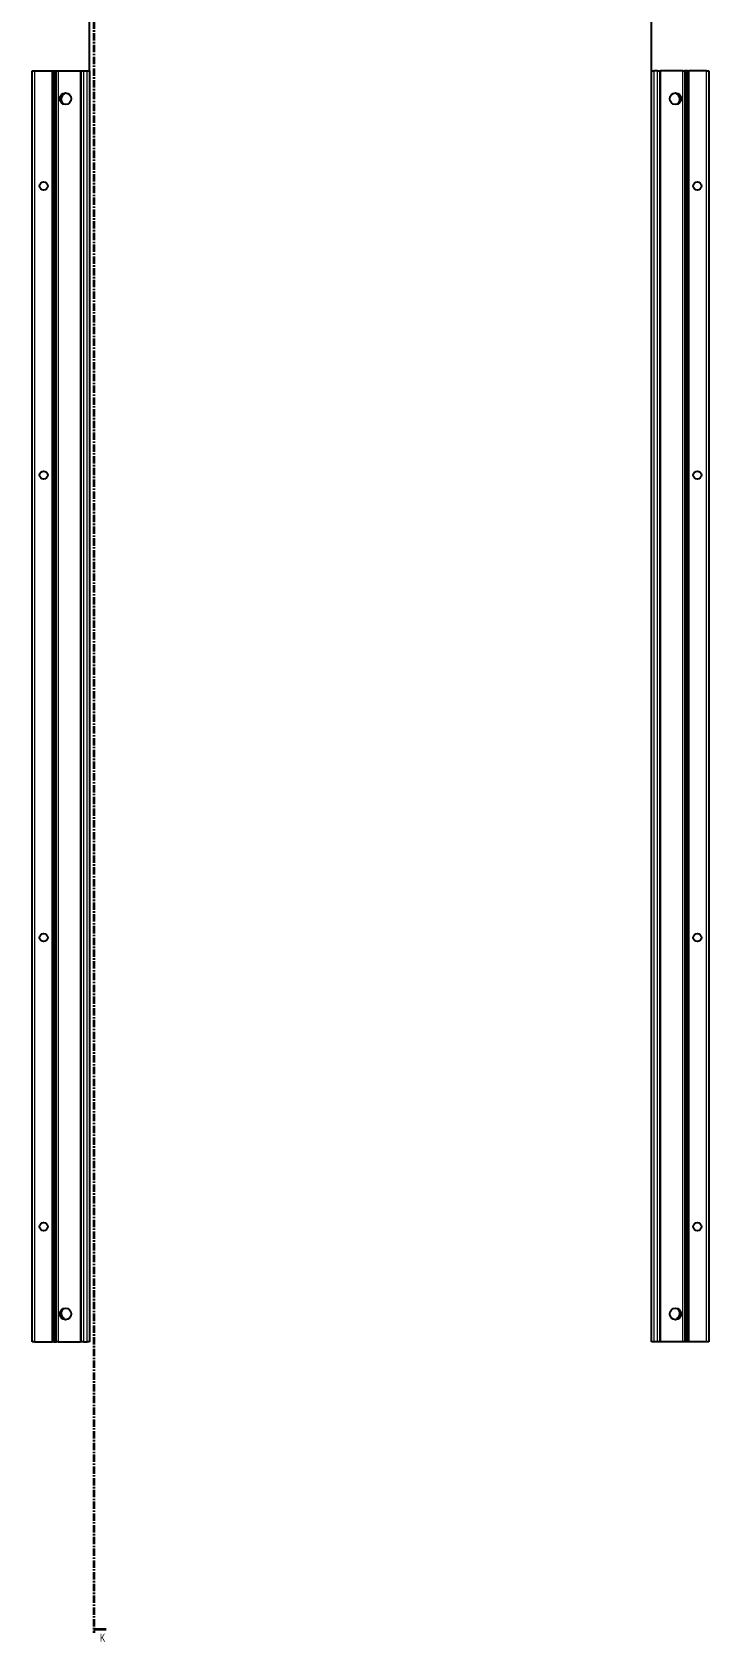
# Model space of a CAD drawing. Header units: millimetres. Extents: x -199 to 2453, y -1847 to 1507.
# Drawn here: x 905 to 1490, y -1111 to 281 of the extents above; entities that cross this region are included whole.
import ezdxf

# ---------------------------------------------------------------- set-up
doc = ezdxf.new("R2010")
doc.units = ezdxf.units.MM
doc.linetypes.add('CENTER', pattern=[10.16, 6.35, -1.27, 1.27, -1.27])
doc.layers.add('FORMAT', color=7, linetype='Continuous')
doc.styles.add('SLDTEXTSTYLE0', font='TXT', dxfattribs={"width": 0.75})
doc.dimstyles.new('SLDDIMSTYLE0', dxfattribs={"dimtxt": 20, "dimasz": 10, "dimexe": 0, "dimexo": 0.0625, "dimgap": 5, "dimtad": 2, "dimdec": 1, "dimrnd": 1e-09, "dimzin": 12, "dimdsep": 46, "dimtxsty": 'SLDTEXTSTYLE0', "dimsah": 1, "dimcen": 0.09, "dimadec": 0, "dimazin": 3, "dimtfac": 1, "dimtofl": 0, "dimtmove": 0, "dimatfit": 3, "dimfxl": 0, "dimfrac": 2, "dimtolj": 1, "dimtzin": 12, "dimarcsym": 0})

# ---------------------------------------------------------------- blocks, each defined once
blk = doc.blocks.new('_D_4')
at = {"layer": 'FORMAT'}
for p, q in [((954.3, 247.2), (954.3, 446)), ((1440.3, 247.2), (1440.3, 446)), ((954.3, 445), (1440.3, 445))]:
    blk.add_line(p, q, dxfattribs=at)
for points in [[(954.3, 445), (964.3, 443.5), (964.3, 446.5)], [(1440.3, 445), (1430.3, 446.5), (1430.3, 443.5)]]:
    blk.add_solid(points, dxfattribs=at)
at = {"layer": 'FORMAT', "insert": (1175.1, 470.8), "char_height": 20, "attachment_point": 1, "style": 'SLDTEXTSTYLE0'}
blk.add_mtext('486', dxfattribs=at)

msp = doc.modelspace()

# ---------------------------------------------------------------- linework, layer by layer
at = {"color": 7, "linetype": 'CENTER', "lineweight": 35}
msp.add_line((958.03, 1499.09), (958.03, -1103.67), dxfattribs=at)
at = {"color": 7, "linetype": 'Continuous', "lineweight": 25}
for p, q in [((904.6, -851.79), (904.6, 247.21)), ((904.6, 247.21), (906.6, 247.21)), ((906.6, 247.21), (921.95, 247.21)), ((921.95, 247.21), (922.6, 247.21)), ((922.6, 223.46), (922.6, 247.21)), ((922.6, 247.21), (923.19, 247.21)), ((923.19, 247.21), (924.39, 247.21)), ((924.39, 247.21), (924.39, -851.79)), ((924.39, 247.21), (924.43, 247.21)), ((924.43, 247.21), (924.43, -851.79)), ((924.43, 247.21), (925.63, 247.21)), ((925.63, 247.21), (927.05, 247.21)), ((927.05, 247.21), (946.45, 247.21)), ((946.45, 247.21), (947.1, 247.21)), ((947.1, -851.79), (947.1, 247.21)), ((947.1, 247.21), (949.1, 247.21)), ((949.1, 247.21), (952.3, 247.21)), ((952.3, 247.21), (954.3, 247.21)), ((954.3, 247.21), (954.3, -851.79)), ((1440.3, -851.79), (1440.3, 247.21)), ((1440.3, 247.21), (1442.3, 247.21)), ((1445.5, 247.21), (1442.3, 247.21)), ((1445.5, 247.21), (1447.5, 247.21)), ((1447.5, 247.21), (1447.5, -851.79)), ((1447.5, 247.21), (1448.15, 247.21)), ((1467.55, 247.21), (1448.15, 247.21)), ((1467.55, 247.21), (1468.97, 247.21)), ((1470.17, 247.21), (1468.97, 247.21)), ((1470.17, -851.79), (1470.17, 247.21)), ((1470.21, 247.21), (1470.17, 247.21)), ((1470.21, -851.79), (1470.21, 247.21)), ((1471.42, 247.21), (1470.21, 247.21)), ((1471.42, 247.21), (1472, 247.21)), ((1472, 247.21), (1472, 223.46)), ((1472, 247.21), (1472.65, 247.21)), ((1488, 247.21), (1472.65, 247.21)), ((1488, 247.21), (1490, 247.21)), ((1490, 247.21), (1490, -851.79)), ((922.66, 223.35), (922.6, 223.46)), ((922.6, 223.46), (922.6, 221.96)), ((922.66, 222.06), (922.66, 223.35)), ((932.65, 227.73), (932.65, 228.14)), ((1461.95, 228.14), (1461.95, 227.73)), ((1472, 223.46), (1471.94, 223.35)), ((1471.94, 223.35), (1471.94, 222.06)), ((1472, 221.96), (1472, 223.46)), ((922.6, 221.96), (922.66, 222.06)), ((922.6, 173.46), (922.6, 221.96)), ((1471.94, 222.06), (1472, 221.96)), ((1472, 221.96), (1472, 173.46)), ((922.66, 173.35), (922.6, 173.46)), ((922.6, 173.46), (922.6, 171.96)), ((922.6, 171.96), (922.66, 172.06)), ((922.6, 123.46), (922.6, 171.96)), ((922.66, 172.06), (922.66, 173.35)), ((1472, 173.46), (1471.94, 173.35)), ((1471.94, 173.35), (1471.94, 172.06)), ((1471.94, 172.06), (1472, 171.96)), ((1472, 171.96), (1472, 173.46)), ((1472, 171.96), (1472, 123.46)), ((922.66, 123.35), (922.6, 123.46)), ((922.6, 123.46), (922.6, 121.96)), ((922.6, 121.96), (922.66, 122.06)), ((922.6, 73.46), (922.6, 121.96)), ((922.66, 122.06), (922.66, 123.35)), ((1472, 123.46), (1471.94, 123.35)), ((1471.94, 123.35), (1471.94, 122.06)), ((1471.94, 122.06), (1472, 121.96)), ((1472, 121.96), (1472, 123.46)), ((1472, 121.96), (1472, 73.46)), ((922.66, 73.35), (922.6, 73.46)), ((922.6, 73.46), (922.6, 71.96)), ((922.6, 71.96), (922.66, 72.06)), ((922.6, 23.46), (922.6, 71.96)), ((922.66, 72.06), (922.66, 73.35)), ((1472, 73.46), (1471.94, 73.35)), ((1471.94, 73.35), (1471.94, 72.06)), ((1471.94, 72.06), (1472, 71.96)), ((1472, 71.96), (1472, 73.46)), ((1472, 71.96), (1472, 23.46)), ((922.66, 23.35), (922.6, 23.46)), ((922.6, 23.46), (922.6, 21.96)), ((922.6, 21.96), (922.66, 22.06)), ((922.6, -26.54), (922.6, 21.96)), ((922.66, 22.06), (922.66, 23.35)), ((1472, 23.46), (1471.94, 23.35)), ((1471.94, 23.35), (1471.94, 22.06)), ((1471.94, 22.06), (1472, 21.96)), ((1472, 21.96), (1472, 23.46)), ((1472, 21.96), (1472, -26.54)), ((922.66, -26.65), (922.6, -26.54)), ((922.6, -26.54), (922.6, -28.04)), ((922.66, -27.94), (922.66, -26.65)), ((1472, -26.54), (1471.94, -26.65)), ((1471.94, -26.65), (1471.94, -27.94)), ((1472, -28.04), (1472, -26.54)), ((922.6, -28.04), (922.66, -27.94)), ((922.6, -76.54), (922.6, -28.04)), ((1471.94, -27.94), (1472, -28.04)), ((1472, -28.04), (1472, -76.54)), ((922.66, -76.65), (922.6, -76.54)), ((922.6, -76.54), (922.6, -78.04)), ((922.6, -78.04), (922.66, -77.94)), ((922.6, -126.54), (922.6, -78.04)), ((922.66, -77.94), (922.66, -76.65)), ((1472, -76.54), (1471.94, -76.65)), ((1471.94, -76.65), (1471.94, -77.94)), ((1471.94, -77.94), (1472, -78.04)), ((1472, -78.04), (1472, -76.54)), ((1472, -78.04), (1472, -126.54)), ((922.66, -126.65), (922.6, -126.54)), ((922.6, -126.54), (922.6, -128.04)), ((922.6, -128.04), (922.66, -127.94)), ((922.6, -176.54), (922.6, -128.04)), ((922.66, -127.94), (922.66, -126.65)), ((1472, -126.54), (1471.94, -126.65)), ((1471.94, -126.65), (1471.94, -127.94)), ((1471.94, -127.94), (1472, -128.04)), ((1472, -128.04), (1472, -126.54)), ((1472, -128.04), (1472, -176.54)), ((922.66, -176.65), (922.6, -176.54)), ((922.6, -176.54), (922.6, -178.04)), ((922.6, -178.04), (922.66, -177.94)), ((922.6, -226.54), (922.6, -178.04)), ((922.66, -177.94), (922.66, -176.65)), ((1472, -176.54), (1471.94, -176.65)), ((1471.94, -176.65), (1471.94, -177.94)), ((1471.94, -177.94), (1472, -178.04)), ((1472, -178.04), (1472, -176.54)), ((1472, -178.04), (1472, -226.54)), ((922.66, -226.65), (922.6, -226.54)), ((922.6, -226.54), (922.6, -228.04)), ((922.6, -228.04), (922.66, -227.94)), ((922.6, -276.54), (922.6, -228.04)), ((922.66, -227.94), (922.66, -226.65)), ((1472, -226.54), (1471.94, -226.65)), ((1471.94, -226.65), (1471.94, -227.94)), ((1471.94, -227.94), (1472, -228.04)), ((1472, -228.04), (1472, -226.54)), ((1472, -228.04), (1472, -276.54)), ((922.66, -276.65), (922.6, -276.54)), ((922.6, -276.54), (922.6, -278.04)), ((922.6, -278.04), (922.66, -277.94)), ((922.6, -326.54), (922.6, -278.04)), ((922.66, -277.94), (922.66, -276.65)), ((1472, -276.54), (1471.94, -276.65)), ((1471.94, -276.65), (1471.94, -277.94)), ((1471.94, -277.94), (1472, -278.04)), ((1472, -278.04), (1472, -276.54)), ((1472, -278.04), (1472, -326.54)), ((922.66, -326.65), (922.6, -326.54)), ((922.6, -326.54), (922.6, -328.04)), ((922.6, -328.04), (922.66, -327.94)), ((922.6, -376.54), (922.6, -328.04)), ((922.66, -327.94), (922.66, -326.65)), ((1472, -326.54), (1471.94, -326.65)), ((1471.94, -326.65), (1471.94, -327.94)), ((1471.94, -327.94), (1472, -328.04)), ((1472, -328.04), (1472, -326.54)), ((1472, -328.04), (1472, -376.54)), ((922.66, -376.65), (922.6, -376.54)), ((922.6, -376.54), (922.6, -378.04)), ((922.6, -378.04), (922.66, -377.94)), ((922.6, -426.54), (922.6, -378.04)), ((922.66, -377.94), (922.66, -376.65)), ((1472, -376.54), (1471.94, -376.65)), ((1471.94, -376.65), (1471.94, -377.94)), ((1471.94, -377.94), (1472, -378.04)), ((1472, -378.04), (1472, -376.54)), ((1472, -378.04), (1472, -426.54)), ((922.66, -426.65), (922.6, -426.54)), ((922.6, -426.54), (922.6, -428.04)), ((922.6, -428.04), (922.66, -427.94)), ((922.6, -476.54), (922.6, -428.04)), ((922.66, -427.94), (922.66, -426.65)), ((1472, -426.54), (1471.94, -426.65)), ((1471.94, -426.65), (1471.94, -427.94)), ((1471.94, -427.94), (1472, -428.04)), ((1472, -428.04), (1472, -426.54)), ((1472, -428.04), (1472, -476.54)), ((922.66, -476.65), (922.6, -476.54)), ((922.6, -476.54), (922.6, -478.04)), ((922.6, -478.04), (922.66, -477.94)), ((922.6, -526.54), (922.6, -478.04)), ((922.66, -477.94), (922.66, -476.65)), ((1472, -476.54), (1471.94, -476.65)), ((1471.94, -476.65), (1471.94, -477.94)), ((1471.94, -477.94), (1472, -478.04)), ((1472, -478.04), (1472, -476.54)), ((1472, -478.04), (1472, -526.54)), ((922.66, -526.65), (922.6, -526.54)), ((922.6, -526.54), (922.6, -528.04)), ((922.6, -528.04), (922.66, -527.94)), ((922.6, -576.54), (922.6, -528.04)), ((922.66, -527.94), (922.66, -526.65)), ((1472, -526.54), (1471.94, -526.65)), ((1471.94, -526.65), (1471.94, -527.94)), ((1471.94, -527.94), (1472, -528.04)), ((1472, -528.04), (1472, -526.54)), ((1472, -528.04), (1472, -576.54)), ((922.66, -576.65), (922.6, -576.54)), ((922.6, -576.54), (922.6, -578.04)), ((922.6, -578.04), (922.66, -577.94)), ((922.6, -626.54), (922.6, -578.04)), ((922.66, -577.94), (922.66, -576.65)), ((1472, -576.54), (1471.94, -576.65)), ((1471.94, -576.65), (1471.94, -577.94)), ((1471.94, -577.94), (1472, -578.04)), ((1472, -578.04), (1472, -576.54)), ((1472, -578.04), (1472, -626.54)), ((922.66, -626.65), (922.6, -626.54)), ((922.6, -626.54), (922.6, -628.04)), ((922.6, -628.04), (922.66, -627.94)), ((922.6, -676.54), (922.6, -628.04)), ((922.66, -627.94), (922.66, -626.65)), ((1472, -626.54), (1471.94, -626.65)), ((1471.94, -626.65), (1471.94, -627.94)), ((1471.94, -627.94), (1472, -628.04)), ((1472, -628.04), (1472, -626.54)), ((1472, -628.04), (1472, -676.54)), ((922.66, -676.65), (922.6, -676.54)), ((922.6, -676.54), (922.6, -678.04)), ((922.6, -678.04), (922.66, -677.94)), ((922.6, -726.54), (922.6, -678.04)), ((922.66, -677.94), (922.66, -676.65)), ((1472, -676.54), (1471.94, -676.65)), ((1471.94, -676.65), (1471.94, -677.94)), ((1471.94, -677.94), (1472, -678.04)), ((1472, -678.04), (1472, -676.54)), ((1472, -678.04), (1472, -726.54)), ((922.66, -726.65), (922.6, -726.54)), ((922.6, -726.54), (922.6, -728.04)), ((922.6, -728.04), (922.66, -727.94)), ((922.6, -776.54), (922.6, -728.04)), ((922.66, -727.94), (922.66, -726.65)), ((1472, -726.54), (1471.94, -726.65)), ((1471.94, -726.65), (1471.94, -727.94)), ((1471.94, -727.94), (1472, -728.04)), ((1472, -728.04), (1472, -726.54)), ((1472, -728.04), (1472, -776.54)), ((922.66, -776.65), (922.6, -776.54)), ((922.6, -776.54), (922.6, -778.04)), ((922.6, -778.04), (922.66, -777.94)), ((922.6, -826.54), (922.6, -778.04)), ((922.66, -777.94), (922.66, -776.65)), ((1472, -776.54), (1471.94, -776.65)), ((1471.94, -776.65), (1471.94, -777.94)), ((1471.94, -777.94), (1472, -778.04)), ((1472, -778.04), (1472, -776.54)), ((1472, -778.04), (1472, -826.54)), ((922.66, -826.65), (922.6, -826.54)), ((922.6, -826.54), (922.6, -828.04)), ((922.6, -828.04), (922.66, -827.94)), ((922.6, -851.79), (922.6, -828.04)), ((922.66, -827.94), (922.66, -826.65)), ((932.65, -832.73), (932.65, -832.32)), ((1461.95, -832.32), (1461.95, -832.73)), ((1472, -826.54), (1471.94, -826.65)), ((1471.94, -826.65), (1471.94, -827.94)), ((1471.94, -827.94), (1472, -828.04)), ((1472, -828.04), (1472, -826.54)), ((1472, -828.04), (1472, -851.79)), ((906.6, -851.79), (904.6, -851.79)), ((906.6, -851.79), (921.95, -851.79)), ((922.6, -851.79), (921.95, -851.79)), ((923.19, -851.79), (922.6, -851.79)), ((923.19, -851.79), (924.39, -851.79)), ((924.39, -851.79), (924.43, -851.79)), ((924.43, -851.79), (925.63, -851.79)), ((927.05, -851.79), (925.63, -851.79)), ((927.05, -851.79), (946.45, -851.79)), ((947.1, -851.79), (946.45, -851.79)), ((949.1, -851.79), (947.1, -851.79)), ((949.1, -851.79), (952.3, -851.79)), ((954.3, -851.79), (952.3, -851.79)), ((1442.3, -851.79), (1440.3, -851.79)), ((1445.5, -851.79), (1442.3, -851.79)), ((1447.5, -851.79), (1445.5, -851.79)), ((1448.15, -851.79), (1447.5, -851.79)), ((1467.55, -851.79), (1448.15, -851.79)), ((1468.97, -851.79), (1467.55, -851.79)), ((1470.17, -851.79), (1468.97, -851.79)), ((1470.21, -851.79), (1470.17, -851.79)), ((1471.42, -851.79), (1470.21, -851.79)), ((1472, -851.79), (1471.42, -851.79)), ((1472.65, -851.79), (1472, -851.79)), ((1488, -851.79), (1472.65, -851.79)), ((1490, -851.79), (1488, -851.79))]:
    msp.add_line(p, q, dxfattribs=at)
at = {"color": 8, "linetype": 'Continuous', "lineweight": 18}
for p, q in [((906.6, 247.21), (906.6, -851.79)), ((921.95, -851.79), (921.95, 247.21)), ((923.19, 247.21), (923.19, -851.79)), ((925.63, -851.79), (925.63, 247.21)), ((927.05, 247.21), (927.05, -851.79)), ((946.45, -851.79), (946.45, 247.21)), ((949.1, 247.21), (949.1, -851.79)), ((952.3, -851.79), (952.3, 247.21)), ((1442.3, 247.21), (1442.3, -851.79)), ((1445.5, -851.79), (1445.5, 247.21)), ((1448.15, 247.21), (1448.15, -851.79)), ((1467.55, -851.79), (1467.55, 247.21)), ((1468.97, 247.21), (1468.97, -851.79)), ((1471.42, -851.79), (1471.42, 247.21)), ((1472.65, 247.21), (1472.65, -851.79)), ((1488, -851.79), (1488, 247.21))]:
    msp.add_line(p, q, dxfattribs=at)
at = {"color": 7, "linetype": 'Continuous', "lineweight": 35}
msp.add_line((968.67, -1100.67), (958.03, -1100.67), dxfattribs=at)
at = {"color": 7, "linetype": 'Continuous', "lineweight": 25}
for centre, radius in [((933.45, 223.21), 5), ((1461.15, 223.21), 5), ((914.5, 147.71), 3.5), ((1480.1, 147.71), 3.5), ((914.5, -102.29), 3.5), ((1480.1, -102.29), 3.5), ((914.5, -502.29), 3.5), ((1480.1, -502.29), 3.5), ((914.5, -752.29), 3.5), ((1480.1, -752.29), 3.5), ((933.45, -827.79), 5), ((1461.15, -827.79), 5)]:
    msp.add_circle(centre, radius, dxfattribs=at)
for centre, radius, start, end in [((934.95, 222.71), 5.25, 119.14074, 233.81086), ((932.15, 227.73), 0.5, 299.14074, 0), ((1462.45, 227.73), 0.5, 180, 240.85926), ((1459.65, 222.71), 5.25, 306.18911, 60.85926), ((934.95, -827.29), 5.25, 126.18914, 240.85926), ((932.15, -832.32), 0.5, 0, 60.85926), ((1462.45, -832.32), 0.5, 119.14074, 180), ((1459.65, -827.29), 5.25, 299.14074, 53.81087)]:
    msp.add_arc(centre, radius, start, end, dxfattribs=at)
at = {"color": 7, "linetype": 'Continuous', "lineweight": 35}
msp.add_solid([(958.03, -1100.67), (965.03, -1101.79), (965.03, -1099.55)], dxfattribs=at)

# ---------------------------------------------------------------- texts
at = {"color": 7, "linetype": 'Continuous', "insert": (963.19, -1104.36), "char_height": 7, "attachment_point": 1, "style": 'SLDTEXTSTYLE0'}
msp.add_mtext('K', dxfattribs=at)

# ---------------------------------------------------------------- dimensions: what is measured, and where the dimension line sits
at = {"layer": 'FORMAT'}
dim = msp.add_linear_dim(base=(1440.3, 445), p1=(954.3, 247.21), p2=(1440.3, 247.21), angle=0, dimstyle='SLDDIMSTYLE0', dxfattribs=at)
dim.commit()
dim.dimension.update_dxf_attribs({"geometry": '_D_4', "text_midpoint": (1197.3, 445), "dimtype": 160})

doc.saveas('drawing.dxf')
